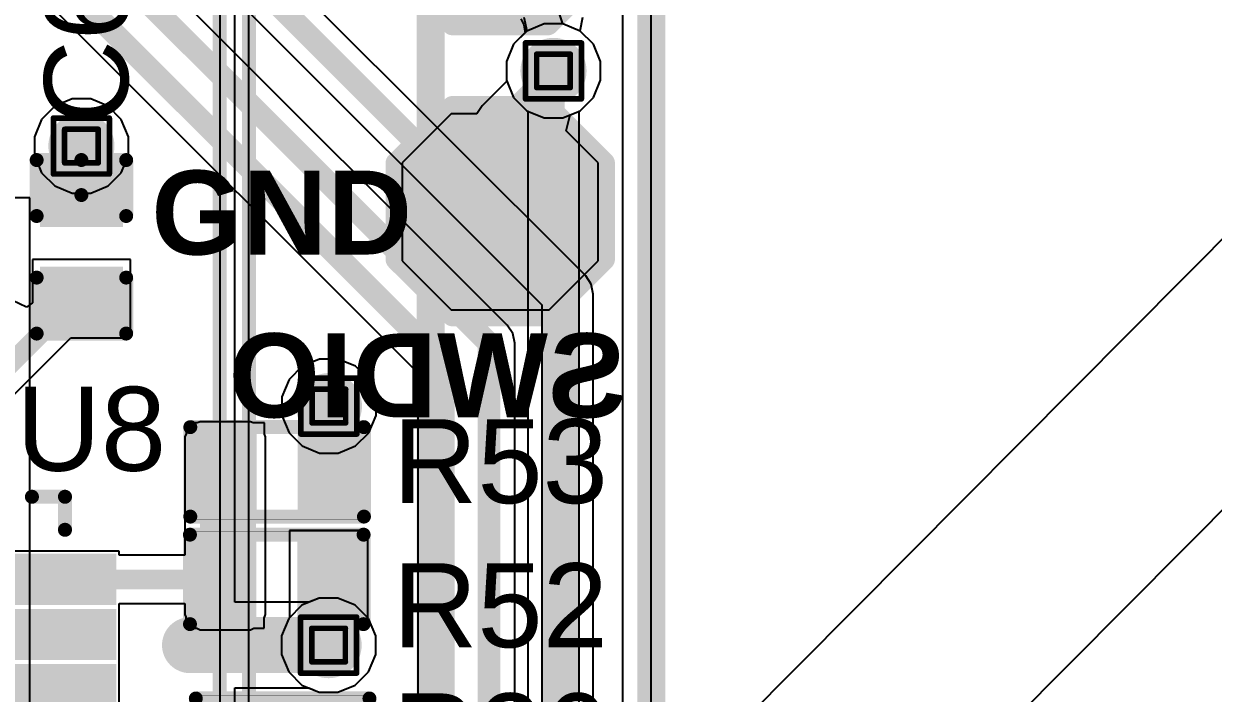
# Model space of a CAD drawing. Header units: inches. Extents: x -6 to 5433, y -4 to 5447.
# Drawn here: x 30.81 to 41.59, y 16.28 to 22.36 of the extents above; entities that cross this region are included whole.
import ezdxf

# ---------------------------------------------------------------- set-up
doc = ezdxf.new("R2010")
doc.units = ezdxf.units.IN
for name, color, linetype in [('Board_outline', 216, 'Continuous'), ('Bottom Layer', 5, 'Continuous'), ('Bottom Overlay', 54, 'Continuous'), ('Bottom Paste', 16, 'Continuous'), ('Bottom Solder', 6, 'Continuous'), ('Dimensions', 6, 'Continuous'), ('Drill Drawing', 1, 'Continuous'), ('Ground', 16, 'Continuous'), ('Mechanical 4', 56, 'Continuous'), ('Multi-Layer', 9, 'Continuous'), ('Power', 76, 'Continuous'), ('Top Layer', 1, 'Continuous'), ('Top Overlay', 2, 'Continuous'), ('Top Paste', 8, 'Continuous'), ('Top Solder', 216, 'Continuous'), ('Via Holes', 16, 'Continuous')]:
    doc.layers.add(name, color=color, linetype=linetype)
doc.styles.add('Arial', font='', dxfattribs={"height": 0.2})
doc.styles.add('Arial_Bold', font='', dxfattribs={"height": 0.2})
doc.styles.get('Arial').set_extended_font_data('Arial')
doc.styles.get('Arial_Bold').set_extended_font_data('Arial', bold=True)

# ---------------------------------------------------------------- blocks, each defined once
blk = doc.blocks.new('T__________B_8')
at = {"layer": 'Bottom Layer'}
blk.add_hatch(color=5, dxfattribs=at).paths.add_polyline_path([(0.381, 0.762), (-0.381, 0.762), (-0.762, 0.381), (-0.762, -0.381), (-0.381, -0.762), (0.381, -0.762), (0.762, -0.381), (0.762, 0.381)])
at = {"layer": 'Bottom Paste'}
blk.add_hatch(color=16, dxfattribs=at).paths.add_polyline_path([(0.381, 0.762), (-0.381, 0.762), (-0.762, 0.381), (-0.762, -0.381), (-0.381, -0.762), (0.381, -0.762), (0.762, -0.381), (0.762, 0.381)])
at = {"layer": 'Bottom Solder'}
blk.add_hatch(color=6, dxfattribs=at).paths.add_polyline_path([(0.432, 0.864), (-0.432, 0.864), (-0.864, 0.432), (-0.864, -0.432), (-0.432, -0.864), (0.432, -0.864), (0.864, -0.432), (0.864, 0.432)])
at = {"layer": 'Bottom Overlay'}
for points in [[(-0.94, 0.432, 0.2, 0.2, 0), (-0.432, 0.94, 0.2, 0.2, 0)], [(-0.432, 0.94, 0.2, 0.2, 0), (0.432, 0.94, 0.2, 0.2, 0)], [(0.432, 0.94, 0.2, 0.2, 0), (0.94, 0.432, 0.2, 0.2, 0)], [(-0.94, -0.432, 0.2, 0.2, 0), (-0.94, 0.432, 0.2, 0.2, 0)], [(0.94, -0.432, 0.2, 0.2, 0), (0.94, 0.432, 0.2, 0.2, 0)], [(-0.94, -0.432, 0.2, 0.2, 0), (-0.432, -0.94, 0.2, 0.2, 0)], [(0.432, -0.94, 0.2, 0.2, 0), (0.94, -0.432, 0.2, 0.2, 0)], [(-0.432, -0.94, 0.2, 0.2, 0), (0.432, -0.94, 0.2, 0.2, 0)]]:
    blk.add_lwpolyline(points, format="xyseb", dxfattribs=at)
for points in [[(-0.482, 0.94, 0.1, 0.1, 1), (-0.382, 0.94, 0.1, 0.1, 1)], [(-0.482, 0.94, 0.1, 0.1, 1), (-0.382, 0.94, 0.1, 0.1, 1)], [(0.382, 0.94, 0.1, 0.1, 1), (0.482, 0.94, 0.1, 0.1, 1)], [(0.382, 0.94, 0.1, 0.1, 1), (0.482, 0.94, 0.1, 0.1, 1)], [(-0.99, 0.432, 0.1, 0.1, 1), (-0.89, 0.432, 0.1, 0.1, 1)], [(-0.99, 0.432, 0.1, 0.1, 1), (-0.89, 0.432, 0.1, 0.1, 1)], [(0.89, 0.432, 0.1, 0.1, 1), (0.99, 0.432, 0.1, 0.1, 1)], [(0.89, 0.432, 0.1, 0.1, 1), (0.99, 0.432, 0.1, 0.1, 1)], [(-0.99, -0.432, 0.1, 0.1, 1), (-0.89, -0.432, 0.1, 0.1, 1)], [(-0.99, -0.432, 0.1, 0.1, 1), (-0.89, -0.432, 0.1, 0.1, 1)], [(0.89, -0.432, 0.1, 0.1, 1), (0.99, -0.432, 0.1, 0.1, 1)], [(0.89, -0.432, 0.1, 0.1, 1), (0.99, -0.432, 0.1, 0.1, 1)], [(-0.482, -0.94, 0.1, 0.1, 1), (-0.382, -0.94, 0.1, 0.1, 1)], [(-0.482, -0.94, 0.1, 0.1, 1), (-0.382, -0.94, 0.1, 0.1, 1)], [(0.382, -0.94, 0.1, 0.1, 1), (0.482, -0.94, 0.1, 0.1, 1)], [(0.382, -0.94, 0.1, 0.1, 1), (0.482, -0.94, 0.1, 0.1, 1)]]:
    blk.add_lwpolyline(points, format="xyseb", close=True, dxfattribs=at)
blk = doc.blocks.new('BL_R8812AF1_B_18')
at = {"layer": 'Bottom Overlay'}
blk.add_lwpolyline([(13.5, 8.9, 0.127, 0.127, 0), (-13.5, 8.9, 0.127, 0.127, 0)], format="xyseb", dxfattribs=at)
blk = doc.blocks.new('64_VQFN__9_9__22')
at = {"layer": 'Top Layer'}
for points in [[(4.005, 3.88), (4.865, 3.88), (4.865, 3.62), (4.005, 3.62)], [(4.005, 3.38), (4.865, 3.38), (4.865, 3.12), (4.005, 3.12)], [(4.005, 2.88), (4.865, 2.88), (4.865, 2.62), (4.005, 2.62)]]:
    blk.add_hatch(color=1, dxfattribs=at).paths.add_polyline_path(points)
at = {"layer": 'Top Paste'}
for points in [[(4.005, 3.88), (4.865, 3.88), (4.865, 3.62), (4.005, 3.62)], [(4.005, 3.38), (4.865, 3.38), (4.865, 3.12), (4.005, 3.12)], [(4.005, 2.88), (4.865, 2.88), (4.865, 2.62), (4.005, 2.62)]]:
    blk.add_hatch(color=8, dxfattribs=at).paths.add_polyline_path(points)
at = {"layer": 'Top Solder'}
for points in [[(3.903, 3.982), (4.967, 3.982), (4.967, 3.518), (3.903, 3.518)], [(3.903, 3.482), (4.967, 3.482), (4.967, 3.018), (3.903, 3.018)], [(3.903, 2.982), (4.967, 2.982), (4.967, 2.518), (3.903, 2.518)]]:
    blk.add_hatch(color=216, dxfattribs=at).paths.add_polyline_path(points)
at = {"layer": 'Top Overlay'}
for points in [[(4.2, 4.5, 0.127, 0.127, 0), (4.5, 4.5, 0.127, 0.127, 0)], [(4.5, 4.2, 0.127, 0.127, 0), (4.5, 4.5, 0.127, 0.127, 0)]]:
    blk.add_lwpolyline(points, format="xyseb", dxfattribs=at)
for points in [[(4.168, 4.5, 0.0635, 0.0635, 1), (4.232, 4.5, 0.0635, 0.0635, 1)], [(4.468, 4.5, 0.0635, 0.0635, 1), (4.532, 4.5, 0.0635, 0.0635, 1)], [(4.468, 4.5, 0.0635, 0.0635, 1), (4.532, 4.5, 0.0635, 0.0635, 1)], [(4.468, 4.2, 0.0635, 0.0635, 1), (4.532, 4.2, 0.0635, 0.0635, 1)]]:
    blk.add_lwpolyline(points, format="xyseb", close=True, dxfattribs=at)
blk = doc.blocks.new('T__________34')
at = {"layer": 'Top Layer'}
blk.add_hatch(color=1, dxfattribs=at).paths.add_polyline_path([(0.381, 0.762), (-0.381, 0.762), (-0.762, 0.381), (-0.762, -0.381), (-0.381, -0.762), (0.381, -0.762), (0.762, -0.381), (0.762, 0.381)])
at = {"layer": 'Top Paste'}
blk.add_hatch(color=8, dxfattribs=at).paths.add_polyline_path([(0.381, 0.762), (-0.381, 0.762), (-0.762, 0.381), (-0.762, -0.381), (-0.381, -0.762), (0.381, -0.762), (0.762, -0.381), (0.762, 0.381)])
at = {"layer": 'Top Solder'}
blk.add_hatch(color=216, dxfattribs=at).paths.add_polyline_path([(0.432, 0.864), (-0.432, 0.864), (-0.864, 0.432), (-0.864, -0.432), (-0.432, -0.864), (0.432, -0.864), (0.864, -0.432), (0.864, 0.432)])
at = {"layer": 'Top Overlay'}
for points in [[(-0.432, 0.94, 0.2, 0.2, 0), (-0.94, 0.432, 0.2, 0.2, 0)], [(-0.432, 0.94, 0.2, 0.2, 0), (0.432, 0.94, 0.2, 0.2, 0)], [(0.432, 0.94, 0.2, 0.2, 0), (0.94, 0.432, 0.2, 0.2, 0)], [(-0.94, 0.432, 0.2, 0.2, 0), (-0.94, -0.432, 0.2, 0.2, 0)], [(0.94, 0.432, 0.2, 0.2, 0), (0.94, -0.432, 0.2, 0.2, 0)], [(-0.94, -0.432, 0.2, 0.2, 0), (-0.432, -0.94, 0.2, 0.2, 0)], [(0.94, -0.432, 0.2, 0.2, 0), (0.432, -0.94, 0.2, 0.2, 0)], [(-0.432, -0.94, 0.2, 0.2, 0), (0.432, -0.94, 0.2, 0.2, 0)]]:
    blk.add_lwpolyline(points, format="xyseb", dxfattribs=at)
for points in [[(-0.482, 0.94, 0.1, 0.1, 1), (-0.382, 0.94, 0.1, 0.1, 1)], [(-0.482, 0.94, 0.1, 0.1, 1), (-0.382, 0.94, 0.1, 0.1, 1)], [(0.382, 0.94, 0.1, 0.1, 1), (0.482, 0.94, 0.1, 0.1, 1)], [(0.382, 0.94, 0.1, 0.1, 1), (0.482, 0.94, 0.1, 0.1, 1)], [(-0.99, 0.432, 0.1, 0.1, 1), (-0.89, 0.432, 0.1, 0.1, 1)], [(-0.99, 0.432, 0.1, 0.1, 1), (-0.89, 0.432, 0.1, 0.1, 1)], [(0.89, 0.432, 0.1, 0.1, 1), (0.99, 0.432, 0.1, 0.1, 1)], [(0.89, 0.432, 0.1, 0.1, 1), (0.99, 0.432, 0.1, 0.1, 1)], [(-0.99, -0.432, 0.1, 0.1, 1), (-0.89, -0.432, 0.1, 0.1, 1)], [(-0.99, -0.432, 0.1, 0.1, 1), (-0.89, -0.432, 0.1, 0.1, 1)], [(0.89, -0.432, 0.1, 0.1, 1), (0.99, -0.432, 0.1, 0.1, 1)], [(0.89, -0.432, 0.1, 0.1, 1), (0.99, -0.432, 0.1, 0.1, 1)], [(-0.482, -0.94, 0.1, 0.1, 1), (-0.382, -0.94, 0.1, 0.1, 1)], [(-0.482, -0.94, 0.1, 0.1, 1), (-0.382, -0.94, 0.1, 0.1, 1)], [(0.382, -0.94, 0.1, 0.1, 1), (0.482, -0.94, 0.1, 0.1, 1)], [(0.382, -0.94, 0.1, 0.1, 1), (0.482, -0.94, 0.1, 0.1, 1)]]:
    blk.add_lwpolyline(points, format="xyseb", close=True, dxfattribs=at)
blk = doc.blocks.new('T__________35')
at = {"layer": 'Top Layer'}
blk.add_hatch(color=1, dxfattribs=at).paths.add_polyline_path([(0.381, 0.762), (-0.381, 0.762), (-0.762, 0.381), (-0.762, -0.381), (-0.381, -0.762), (0.381, -0.762), (0.762, -0.381), (0.762, 0.381)])
at = {"layer": 'Top Paste'}
blk.add_hatch(color=8, dxfattribs=at).paths.add_polyline_path([(0.381, 0.762), (-0.381, 0.762), (-0.762, 0.381), (-0.762, -0.381), (-0.381, -0.762), (0.381, -0.762), (0.762, -0.381), (0.762, 0.381)])
at = {"layer": 'Top Solder'}
blk.add_hatch(color=216, dxfattribs=at).paths.add_polyline_path([(0.432, 0.864), (-0.432, 0.864), (-0.864, 0.432), (-0.864, -0.432), (-0.432, -0.864), (0.432, -0.864), (0.864, -0.432), (0.864, 0.432)])
at = {"layer": 'Top Overlay'}
for points in [[(-0.432, 0.94, 0.2, 0.2, 0), (-0.94, 0.432, 0.2, 0.2, 0)], [(-0.432, 0.94, 0.2, 0.2, 0), (0.432, 0.94, 0.2, 0.2, 0)], [(0.432, 0.94, 0.2, 0.2, 0), (0.94, 0.432, 0.2, 0.2, 0)], [(-0.94, 0.432, 0.2, 0.2, 0), (-0.94, -0.432, 0.2, 0.2, 0)], [(0.94, 0.432, 0.2, 0.2, 0), (0.94, -0.432, 0.2, 0.2, 0)], [(-0.94, -0.432, 0.2, 0.2, 0), (-0.432, -0.94, 0.2, 0.2, 0)], [(0.94, -0.432, 0.2, 0.2, 0), (0.432, -0.94, 0.2, 0.2, 0)], [(-0.432, -0.94, 0.2, 0.2, 0), (0.432, -0.94, 0.2, 0.2, 0)]]:
    blk.add_lwpolyline(points, format="xyseb", dxfattribs=at)
for points in [[(-0.482, 0.94, 0.1, 0.1, 1), (-0.382, 0.94, 0.1, 0.1, 1)], [(-0.482, 0.94, 0.1, 0.1, 1), (-0.382, 0.94, 0.1, 0.1, 1)], [(0.382, 0.94, 0.1, 0.1, 1), (0.482, 0.94, 0.1, 0.1, 1)], [(0.382, 0.94, 0.1, 0.1, 1), (0.482, 0.94, 0.1, 0.1, 1)], [(-0.99, 0.432, 0.1, 0.1, 1), (-0.89, 0.432, 0.1, 0.1, 1)], [(-0.99, 0.432, 0.1, 0.1, 1), (-0.89, 0.432, 0.1, 0.1, 1)], [(0.89, 0.432, 0.1, 0.1, 1), (0.99, 0.432, 0.1, 0.1, 1)], [(0.89, 0.432, 0.1, 0.1, 1), (0.99, 0.432, 0.1, 0.1, 1)], [(-0.99, -0.432, 0.1, 0.1, 1), (-0.89, -0.432, 0.1, 0.1, 1)], [(-0.99, -0.432, 0.1, 0.1, 1), (-0.89, -0.432, 0.1, 0.1, 1)], [(0.89, -0.432, 0.1, 0.1, 1), (0.99, -0.432, 0.1, 0.1, 1)], [(0.89, -0.432, 0.1, 0.1, 1), (0.99, -0.432, 0.1, 0.1, 1)], [(-0.482, -0.94, 0.1, 0.1, 1), (-0.382, -0.94, 0.1, 0.1, 1)], [(-0.482, -0.94, 0.1, 0.1, 1), (-0.382, -0.94, 0.1, 0.1, 1)], [(0.382, -0.94, 0.1, 0.1, 1), (0.482, -0.94, 0.1, 0.1, 1)], [(0.382, -0.94, 0.1, 0.1, 1), (0.482, -0.94, 0.1, 0.1, 1)]]:
    blk.add_lwpolyline(points, format="xyseb", close=True, dxfattribs=at)
blk = doc.blocks.new('TL3340AF160QG_B_50')
at = {"layer": 'Bottom Solder'}
for p in [(0.772, -1.953), (-1.678, -1.953)]:
    blk.add_line(p, (-5410.536, -5449.312), dxfattribs=at)
blk = doc.blocks.new('R___0402_70')
at = {"layer": 'Top Layer'}
for points in [[(-0.699, -0.318), (-0.699, 0.318), (-0.241, 0.318), (-0.241, -0.318)], [(0.241, -0.318), (0.241, 0.318), (0.699, 0.318), (0.699, -0.318)]]:
    blk.add_hatch(color=1, dxfattribs=at).paths.add_polyline_path(points)
at = {"layer": 'Top Paste'}
for points in [[(-0.699, -0.318), (-0.699, 0.318), (-0.241, 0.318), (-0.241, -0.318)], [(0.241, -0.318), (0.241, 0.318), (0.699, 0.318), (0.699, -0.318)]]:
    blk.add_hatch(color=8, dxfattribs=at).paths.add_polyline_path(points)
at = {"layer": 'Top Solder'}
for points in [[(-0.754, -0.373), (-0.754, 0.373), (-0.186, 0.373), (-0.186, -0.373)], [(0.186, -0.373), (0.186, 0.373), (0.754, 0.373), (0.754, -0.373)]]:
    blk.add_hatch(color=216, dxfattribs=at).paths.add_polyline_path(points)
at = {"layer": 'Top Overlay'}
for points in [[(-0.787, 0.406, 0.127, 0.127, 0), (0.787, 0.406, 0.127, 0.127, 0)], [(-0.787, -0.406, 0.127, 0.127, 0), (-0.787, 0.406, 0.127, 0.127, 0)], [(0.787, -0.406, 0.127, 0.127, 0), (0.787, 0.406, 0.127, 0.127, 0)], [(-0.787, -0.406, 0.127, 0.127, 0), (0.787, -0.406, 0.127, 0.127, 0)], [(-0.813, -0.432, 0.00323, 0.00323, 0), (0.813, -0.432, 0.00323, 0.00323, 0)]]:
    blk.add_lwpolyline(points, format="xyseb", dxfattribs=at)
for points in [[(-0.819, 0.406, 0.0635, 0.0635, 1), (-0.756, 0.406, 0.0635, 0.0635, 1)], [(-0.819, 0.406, 0.0635, 0.0635, 1), (-0.756, 0.406, 0.0635, 0.0635, 1)], [(0.756, 0.406, 0.0635, 0.0635, 1), (0.819, 0.406, 0.0635, 0.0635, 1)], [(0.756, 0.406, 0.0635, 0.0635, 1), (0.819, 0.406, 0.0635, 0.0635, 1)], [(-0.819, -0.406, 0.0635, 0.0635, 1), (-0.756, -0.406, 0.0635, 0.0635, 1)], [(-0.819, -0.406, 0.0635, 0.0635, 1), (-0.756, -0.406, 0.0635, 0.0635, 1)], [(-0.814, -0.432, 0.00161, 0.00161, 1), (-0.812, -0.432, 0.00161, 0.00161, 1)], [(0.756, -0.406, 0.0635, 0.0635, 1), (0.819, -0.406, 0.0635, 0.0635, 1)], [(0.756, -0.406, 0.0635, 0.0635, 1), (0.819, -0.406, 0.0635, 0.0635, 1)], [(0.812, -0.432, 0.00161, 0.00161, 1), (0.814, -0.432, 0.00161, 0.00161, 1)]]:
    blk.add_lwpolyline(points, format="xyseb", close=True, dxfattribs=at)
blk = doc.blocks.new('R___0402_71')
at = {"layer": 'Top Layer'}
for points in [[(-0.699, -0.318), (-0.699, 0.318), (-0.241, 0.318), (-0.241, -0.318)], [(0.241, -0.318), (0.241, 0.318), (0.699, 0.318), (0.699, -0.318)]]:
    blk.add_hatch(color=1, dxfattribs=at).paths.add_polyline_path(points)
at = {"layer": 'Top Paste'}
for points in [[(-0.699, -0.318), (-0.699, 0.318), (-0.241, 0.318), (-0.241, -0.318)], [(0.241, -0.318), (0.241, 0.318), (0.699, 0.318), (0.699, -0.318)]]:
    blk.add_hatch(color=8, dxfattribs=at).paths.add_polyline_path(points)
at = {"layer": 'Top Solder'}
for points in [[(-0.754, -0.373), (-0.754, 0.373), (-0.186, 0.373), (-0.186, -0.373)], [(0.186, -0.373), (0.186, 0.373), (0.754, 0.373), (0.754, -0.373)]]:
    blk.add_hatch(color=216, dxfattribs=at).paths.add_polyline_path(points)
at = {"layer": 'Top Overlay'}
for points in [[(-0.787, 0.406, 0.127, 0.127, 0), (-0.787, -0.406, 0.127, 0.127, 0)], [(0.787, 0.406, 0.127, 0.127, 0), (-0.787, 0.406, 0.127, 0.127, 0)], [(0.787, 0.406, 0.127, 0.127, 0), (0.787, -0.406, 0.127, 0.127, 0)], [(0.787, -0.406, 0.127, 0.127, 0), (-0.787, -0.406, 0.127, 0.127, 0)], [(0.813, -0.432, 0.00323, 0.00323, 0), (-0.813, -0.432, 0.00323, 0.00323, 0)]]:
    blk.add_lwpolyline(points, format="xyseb", dxfattribs=at)
for points in [[(-0.819, 0.406, 0.0635, 0.0635, 1), (-0.756, 0.406, 0.0635, 0.0635, 1)], [(-0.819, 0.406, 0.0635, 0.0635, 1), (-0.756, 0.406, 0.0635, 0.0635, 1)], [(0.756, 0.406, 0.0635, 0.0635, 1), (0.819, 0.406, 0.0635, 0.0635, 1)], [(0.756, 0.406, 0.0635, 0.0635, 1), (0.819, 0.406, 0.0635, 0.0635, 1)], [(-0.819, -0.406, 0.0635, 0.0635, 1), (-0.756, -0.406, 0.0635, 0.0635, 1)], [(-0.819, -0.406, 0.0635, 0.0635, 1), (-0.756, -0.406, 0.0635, 0.0635, 1)], [(-0.814, -0.432, 0.00161, 0.00161, 1), (-0.812, -0.432, 0.00161, 0.00161, 1)], [(0.756, -0.406, 0.0635, 0.0635, 1), (0.819, -0.406, 0.0635, 0.0635, 1)], [(0.756, -0.406, 0.0635, 0.0635, 1), (0.819, -0.406, 0.0635, 0.0635, 1)], [(0.812, -0.432, 0.00161, 0.00161, 1), (0.814, -0.432, 0.00161, 0.00161, 1)]]:
    blk.add_lwpolyline(points, format="xyseb", close=True, dxfattribs=at)
blk = doc.blocks.new('R___0402_86')
at = {"layer": 'Top Layer'}
for points in [[(-0.699, -0.318), (-0.699, 0.318), (-0.241, 0.318), (-0.241, -0.318)], [(0.241, -0.318), (0.241, 0.318), (0.699, 0.318), (0.699, -0.318)]]:
    blk.add_hatch(color=1, dxfattribs=at).paths.add_polyline_path(points)
at = {"layer": 'Top Paste'}
for points in [[(-0.699, -0.318), (-0.699, 0.318), (-0.241, 0.318), (-0.241, -0.318)], [(0.241, -0.318), (0.241, 0.318), (0.699, 0.318), (0.699, -0.318)]]:
    blk.add_hatch(color=8, dxfattribs=at).paths.add_polyline_path(points)
at = {"layer": 'Top Solder'}
for points in [[(-0.754, -0.373), (-0.754, 0.373), (-0.186, 0.373), (-0.186, -0.373)], [(0.186, -0.373), (0.186, 0.373), (0.754, 0.373), (0.754, -0.373)]]:
    blk.add_hatch(color=216, dxfattribs=at).paths.add_polyline_path(points)
at = {"layer": 'Top Overlay'}
for points in [[(0.787, 0.406, 0.127, 0.127, 0), (-0.787, 0.406, 0.127, 0.127, 0)], [(-0.787, 0.406, 0.127, 0.127, 0), (-0.787, -0.406, 0.127, 0.127, 0)], [(0.787, 0.406, 0.127, 0.127, 0), (0.787, -0.406, 0.127, 0.127, 0)], [(0.787, -0.406, 0.127, 0.127, 0), (-0.787, -0.406, 0.127, 0.127, 0)], [(0.813, -0.432, 0.00323, 0.00323, 0), (-0.813, -0.432, 0.00323, 0.00323, 0)]]:
    blk.add_lwpolyline(points, format="xyseb", dxfattribs=at)
for points in [[(-0.819, 0.406, 0.0635, 0.0635, 1), (-0.756, 0.406, 0.0635, 0.0635, 1)], [(-0.819, 0.406, 0.0635, 0.0635, 1), (-0.756, 0.406, 0.0635, 0.0635, 1)], [(0.756, 0.406, 0.0635, 0.0635, 1), (0.819, 0.406, 0.0635, 0.0635, 1)], [(0.756, 0.406, 0.0635, 0.0635, 1), (0.819, 0.406, 0.0635, 0.0635, 1)], [(-0.819, -0.406, 0.0635, 0.0635, 1), (-0.756, -0.406, 0.0635, 0.0635, 1)], [(-0.819, -0.406, 0.0635, 0.0635, 1), (-0.756, -0.406, 0.0635, 0.0635, 1)], [(-0.814, -0.432, 0.00161, 0.00161, 1), (-0.812, -0.432, 0.00161, 0.00161, 1)], [(0.756, -0.406, 0.0635, 0.0635, 1), (0.819, -0.406, 0.0635, 0.0635, 1)], [(0.756, -0.406, 0.0635, 0.0635, 1), (0.819, -0.406, 0.0635, 0.0635, 1)], [(0.812, -0.432, 0.00161, 0.00161, 1), (0.814, -0.432, 0.00161, 0.00161, 1)]]:
    blk.add_lwpolyline(points, format="xyseb", close=True, dxfattribs=at)
blk = doc.blocks.new('T__________B_124')
at = {"layer": 'Bottom Layer'}
blk.add_hatch(color=5, dxfattribs=at).paths.add_polyline_path([(0.381, 0.762), (-0.381, 0.762), (-0.762, 0.381), (-0.762, -0.381), (-0.381, -0.762), (0.381, -0.762), (0.762, -0.381), (0.762, 0.381)])
at = {"layer": 'Bottom Paste'}
blk.add_hatch(color=16, dxfattribs=at).paths.add_polyline_path([(0.381, 0.762), (-0.381, 0.762), (-0.762, 0.381), (-0.762, -0.381), (-0.381, -0.762), (0.381, -0.762), (0.762, -0.381), (0.762, 0.381)])
at = {"layer": 'Bottom Solder'}
blk.add_hatch(color=6, dxfattribs=at).paths.add_polyline_path([(0.432, 0.864), (-0.432, 0.864), (-0.864, 0.432), (-0.864, -0.432), (-0.432, -0.864), (0.432, -0.864), (0.864, -0.432), (0.864, 0.432)])
at = {"layer": 'Bottom Overlay'}
for points in [[(-0.94, 0.432, 0.2, 0.2, 0), (-0.432, 0.94, 0.2, 0.2, 0)], [(0.432, 0.94, 0.2, 0.2, 0), (-0.432, 0.94, 0.2, 0.2, 0)], [(0.94, 0.432, 0.2, 0.2, 0), (0.432, 0.94, 0.2, 0.2, 0)], [(-0.94, -0.432, 0.2, 0.2, 0), (-0.94, 0.432, 0.2, 0.2, 0)], [(0.94, -0.432, 0.2, 0.2, 0), (0.94, 0.432, 0.2, 0.2, 0)], [(-0.432, -0.94, 0.2, 0.2, 0), (-0.94, -0.432, 0.2, 0.2, 0)], [(0.432, -0.94, 0.2, 0.2, 0), (0.94, -0.432, 0.2, 0.2, 0)], [(0.432, -0.94, 0.2, 0.2, 0), (-0.432, -0.94, 0.2, 0.2, 0)]]:
    blk.add_lwpolyline(points, format="xyseb", dxfattribs=at)
for points in [[(-0.482, 0.94, 0.1, 0.1, 1), (-0.382, 0.94, 0.1, 0.1, 1)], [(-0.482, 0.94, 0.1, 0.1, 1), (-0.382, 0.94, 0.1, 0.1, 1)], [(0.382, 0.94, 0.1, 0.1, 1), (0.482, 0.94, 0.1, 0.1, 1)], [(0.382, 0.94, 0.1, 0.1, 1), (0.482, 0.94, 0.1, 0.1, 1)], [(-0.99, 0.432, 0.1, 0.1, 1), (-0.89, 0.432, 0.1, 0.1, 1)], [(-0.99, 0.432, 0.1, 0.1, 1), (-0.89, 0.432, 0.1, 0.1, 1)], [(0.89, 0.432, 0.1, 0.1, 1), (0.99, 0.432, 0.1, 0.1, 1)], [(0.89, 0.432, 0.1, 0.1, 1), (0.99, 0.432, 0.1, 0.1, 1)], [(-0.99, -0.432, 0.1, 0.1, 1), (-0.89, -0.432, 0.1, 0.1, 1)], [(-0.99, -0.432, 0.1, 0.1, 1), (-0.89, -0.432, 0.1, 0.1, 1)], [(0.89, -0.432, 0.1, 0.1, 1), (0.99, -0.432, 0.1, 0.1, 1)], [(0.89, -0.432, 0.1, 0.1, 1), (0.99, -0.432, 0.1, 0.1, 1)], [(-0.482, -0.94, 0.1, 0.1, 1), (-0.382, -0.94, 0.1, 0.1, 1)], [(-0.482, -0.94, 0.1, 0.1, 1), (-0.382, -0.94, 0.1, 0.1, 1)], [(0.382, -0.94, 0.1, 0.1, 1), (0.482, -0.94, 0.1, 0.1, 1)], [(0.382, -0.94, 0.1, 0.1, 1), (0.482, -0.94, 0.1, 0.1, 1)]]:
    blk.add_lwpolyline(points, format="xyseb", close=True, dxfattribs=at)
blk = doc.blocks.new('C___0402_221')
at = {"layer": 'Top Layer'}
for points in [[(-0.699, -0.318), (-0.699, 0.317), (-0.241, 0.317), (-0.241, -0.318)], [(0.241, -0.318), (0.241, 0.317), (0.699, 0.317), (0.699, -0.318)]]:
    blk.add_hatch(color=1, dxfattribs=at).paths.add_polyline_path(points)
at = {"layer": 'Top Paste'}
for points in [[(-0.699, -0.318), (-0.699, 0.317), (-0.241, 0.317), (-0.241, -0.318)], [(0.241, -0.318), (0.241, 0.317), (0.699, 0.317), (0.699, -0.318)]]:
    blk.add_hatch(color=8, dxfattribs=at).paths.add_polyline_path(points)
at = {"layer": 'Top Solder'}
for points in [[(-0.758, -0.377), (-0.758, 0.377), (-0.181, 0.377), (-0.181, -0.377)], [(0.181, -0.377), (0.181, 0.377), (0.758, 0.377), (0.758, -0.377)]]:
    blk.add_hatch(color=216, dxfattribs=at).paths.add_polyline_path(points)
at = {"layer": 'Top Overlay'}
for points in [[(-0.279, 0.406, 0.127, 0.127, 0), (-0.787, 0.406, 0.127, 0.127, 0)], [(-0.787, -0.406, 0.127, 0.127, 0), (-0.787, 0.406, 0.127, 0.127, 0)], [(0.787, 0.406, 0.127, 0.127, 0), (0.279, 0.406, 0.127, 0.127, 0)], [(0.787, -0.406, 0.127, 0.127, 0), (0.787, 0.406, 0.127, 0.127, 0)], [(-0.279, -0.406, 0.127, 0.127, 0), (-0.787, -0.406, 0.127, 0.127, 0)], [(0.787, -0.406, 0.127, 0.127, 0), (0.279, -0.406, 0.127, 0.127, 0)]]:
    blk.add_lwpolyline(points, format="xyseb", dxfattribs=at)
for points in [[(-0.819, 0.406, 0.0635, 0.0635, 1), (-0.756, 0.406, 0.0635, 0.0635, 1)], [(-0.819, 0.406, 0.0635, 0.0635, 1), (-0.756, 0.406, 0.0635, 0.0635, 1)], [(-0.311, 0.406, 0.0635, 0.0635, 1), (-0.248, 0.406, 0.0635, 0.0635, 1)], [(0.248, 0.406, 0.0635, 0.0635, 1), (0.311, 0.406, 0.0635, 0.0635, 1)], [(0.756, 0.406, 0.0635, 0.0635, 1), (0.819, 0.406, 0.0635, 0.0635, 1)], [(0.756, 0.406, 0.0635, 0.0635, 1), (0.819, 0.406, 0.0635, 0.0635, 1)], [(-0.819, -0.406, 0.0635, 0.0635, 1), (-0.756, -0.406, 0.0635, 0.0635, 1)], [(-0.819, -0.406, 0.0635, 0.0635, 1), (-0.756, -0.406, 0.0635, 0.0635, 1)], [(-0.311, -0.406, 0.0635, 0.0635, 1), (-0.248, -0.406, 0.0635, 0.0635, 1)], [(0.248, -0.406, 0.0635, 0.0635, 1), (0.311, -0.406, 0.0635, 0.0635, 1)], [(0.756, -0.406, 0.0635, 0.0635, 1), (0.819, -0.406, 0.0635, 0.0635, 1)], [(0.756, -0.406, 0.0635, 0.0635, 1), (0.819, -0.406, 0.0635, 0.0635, 1)]]:
    blk.add_lwpolyline(points, format="xyseb", close=True, dxfattribs=at)

msp = doc.modelspace()

# ---------------------------------------------------------------- hatches: boundary and pattern name
at = {"layer": 'Bottom Layer'}
h = msp.add_hatch(color=5, dxfattribs=at)
edge = h.paths.add_edge_path()
edge.add_arc((35.611, 21.929), 0.3, 0, 360)
h = msp.add_hatch(color=5, dxfattribs=at)
edge = h.paths.add_edge_path()
edge.add_arc((31.329, 21.247), 0.3, 0, 360)
h = msp.add_hatch(color=5, dxfattribs=at)
edge = h.paths.add_edge_path()
edge.add_arc((33.574, 18.886), 0.3, 0, 360)
h = msp.add_hatch(color=5, dxfattribs=at)
edge = h.paths.add_edge_path()
edge.add_arc((33.571, 16.716), 0.3, 0, 360)
at = {"layer": 'Ground'}
h = msp.add_hatch(color=16, dxfattribs=at)
edge = h.paths.add_edge_path()
edge.add_arc((35.611, 21.929), 0.3, 0, 360)
h = msp.add_hatch(color=16, dxfattribs=at)
edge = h.paths.add_edge_path()
edge.add_arc((31.329, 21.247), 0.3, 0, 360)
h = msp.add_hatch(color=16, dxfattribs=at)
edge = h.paths.add_edge_path()
edge.add_arc((33.574, 18.886), 0.3, 0, 360)
h = msp.add_hatch(color=16, dxfattribs=at)
edge = h.paths.add_edge_path()
edge.add_arc((33.571, 16.716), 0.3, 0, 360)
at = {"layer": 'Power'}
h = msp.add_hatch(color=76, dxfattribs=at)
edge = h.paths.add_edge_path()
edge.add_arc((35.611, 21.929), 0.3, 0, 360)
h = msp.add_hatch(color=76, dxfattribs=at)
edge = h.paths.add_edge_path()
edge.add_arc((31.329, 21.247), 0.3, 0, 360)
h = msp.add_hatch(color=76, dxfattribs=at)
edge = h.paths.add_edge_path()
edge.add_arc((33.574, 18.886), 0.3, 0, 360)
h = msp.add_hatch(color=76, dxfattribs=at)
edge = h.paths.add_edge_path()
edge.add_arc((33.571, 16.716), 0.3, 0, 360)
at = {"layer": 'Top Layer'}
h = msp.add_hatch(color=1, dxfattribs=at)
edge = h.paths.add_edge_path()
edge.add_arc((35.611, 21.929), 0.3, 0, 360)
h = msp.add_hatch(color=1, dxfattribs=at)
edge = h.paths.add_edge_path()
edge.add_arc((31.329, 21.247), 0.3, 0, 360)
h = msp.add_hatch(color=1, dxfattribs=at)
edge = h.paths.add_edge_path()
edge.add_arc((33.574, 18.886), 0.3, 0, 360)
msp.add_hatch(color=1, dxfattribs=at).paths.add_polyline_path([(32.405, 16.994), (32.862, 16.994), (32.862, 18.607), (32.405, 18.607)])
h = msp.add_hatch(color=1, dxfattribs=at)
edge = h.paths.add_edge_path()
edge.add_arc((33.571, 16.716), 0.3, 0, 360)
at = {"layer": 'Via Holes'}
h = msp.add_hatch(color=7, dxfattribs=at)
edge = h.paths.add_edge_path()
edge.add_arc((35.611, 21.929), 0.15, 0, 360)
h = msp.add_hatch(color=7, dxfattribs=at)
edge = h.paths.add_edge_path()
edge.add_arc((31.329, 21.247), 0.15, 0, 360)
h = msp.add_hatch(color=7, dxfattribs=at)
edge = h.paths.add_edge_path()
edge.add_arc((33.574, 18.886), 0.15, 0, 360)
h = msp.add_hatch(color=7, dxfattribs=at)
edge = h.paths.add_edge_path()
edge.add_arc((33.571, 16.716), 0.15, 0, 360)

# ---------------------------------------------------------------- linework, layer by layer
at = {"layer": 'Board_outline'}
msp.add_lwpolyline([(36.497, 11.5, 0.254, 0.254, 0), (36.497, 28.5, 0.254, 0.254, 0)], format="xyseb", dxfattribs=at)
at = {"layer": 'Bottom Layer'}
for p, q in [((32.848, 8.249), (32.848, 32.034)), ((36.238, 28.5), (36.238, 11.5)), ((32.848, 8.852), (32.848, 23.033)), ((35.696, 22.356), (35.653, 22.483)), ((35.315, 22.403), (35.342, 22.347)), ((35.342, 22.347), (35.354, 22.276)), ((35.853, 22.291), (35.696, 22.356)), ((35.354, 22.276), (35.249, 22.171)), ((35.973, 22.171), (35.853, 22.291)), ((35.249, 22.171), (35.184, 22.014)), ((36.038, 22.014), (35.973, 22.171)), ((35.184, 22.014), (35.184, 21.844)), ((36.038, 21.844), (36.038, 22.014)), ((35.187, 21.835), (34.963, 21.611)), ((35.184, 21.844), (35.187, 21.835)), ((35.973, 21.687), (36.038, 21.844)), ((35.853, 21.567), (35.973, 21.687)), ((34.963, 21.611), (34.915, 21.539)), ((34.684, 21.539), (34.239, 21.094)), ((34.915, 21.539), (34.684, 21.539)), ((35.727, 21.385), (35.762, 21.529)), ((35.762, 21.529), (35.853, 21.567)), ((36.017, 21.094), (35.727, 21.385)), ((34.239, 21.094), (34.239, 20.205)), ((36.017, 20.205), (36.017, 21.094)), ((34.239, 20.205), (34.684, 19.761)), ((35.573, 19.761), (36.017, 20.205)), ((34.684, 19.761), (35.573, 19.761)), ((33.489, 19.313), (33.332, 19.248)), ((33.658, 19.313), (33.489, 19.313)), ((33.815, 19.248), (33.658, 19.313)), ((33.332, 19.248), (33.212, 19.128)), ((33.935, 19.128), (33.815, 19.248)), ((33.212, 19.128), (33.147, 18.971)), ((34.001, 18.971), (33.935, 19.128)), ((33.147, 18.971), (33.147, 18.801)), ((34.001, 18.801), (34.001, 18.971)), ((33.147, 18.801), (33.212, 18.644)), ((33.935, 18.644), (34.001, 18.801)), ((33.212, 18.644), (33.332, 18.524)), ((33.815, 18.524), (33.935, 18.644)), ((33.332, 18.524), (33.489, 18.459)), ((33.489, 18.459), (33.658, 18.459)), ((33.658, 18.459), (33.815, 18.524)), ((33.329, 17.078), (33.209, 16.958)), ((33.486, 17.143), (33.329, 17.078)), ((33.656, 17.143), (33.486, 17.143)), ((33.813, 17.078), (33.656, 17.143)), ((33.933, 16.958), (33.813, 17.078)), ((33.209, 16.958), (33.144, 16.801)), ((33.998, 16.801), (33.933, 16.958)), ((33.144, 16.801), (33.144, 16.631)), ((33.998, 16.631), (33.998, 16.801)), ((33.144, 16.631), (33.209, 16.474)), ((33.933, 16.474), (33.998, 16.631)), ((33.209, 16.474), (33.329, 16.354)), ((33.813, 16.354), (33.933, 16.474)), ((33.329, 16.354), (33.486, 16.289)), ((33.656, 16.289), (33.813, 16.354)), ((33.486, 16.289), (33.656, 16.289))]:
    msp.add_line(p, q, dxfattribs=at)
for points in [[(35.128, 21.446, 0.203, 0.203, 0), (35.611, 21.929, 0.203, 0.203, 0)], [(35.128, 20.65, 0.203, 0.203, 0), (35.128, 21.446, 0.203, 0.203, 0)]]:
    msp.add_lwpolyline(points, format="xyseb", dxfattribs=at)
for points in [[(35.56, 21.929, 0.102, 0.102, 1), (35.662, 21.929, 0.102, 0.102, 1)], [(35.077, 21.446, 0.102, 0.102, 1), (35.179, 21.446, 0.102, 0.102, 1)], [(35.077, 21.446, 0.102, 0.102, 1), (35.179, 21.446, 0.102, 0.102, 1)], [(35.077, 20.65, 0.102, 0.102, 1), (35.179, 20.65, 0.102, 0.102, 1)]]:
    msp.add_lwpolyline(points, format="xyseb", close=True, dxfattribs=at)
at = {"layer": 'Dimensions'}
msp.add_lwpolyline([(32.583, 0.996, 0.127, 0.127, 0), (32.583, 29.995, 0.127, 0.127, 0)], format="xyseb", dxfattribs=at)
at = {"layer": 'Drill Drawing'}
for points in [[(35.357, 22.183, 0.0508, 0.0508, 0), (35.865, 22.183, 0.0508, 0.0508, 0)], [(35.357, 21.675, 0.0508, 0.0508, 0), (35.357, 22.183, 0.0508, 0.0508, 0)], [(35.865, 21.675, 0.0508, 0.0508, 0), (35.865, 22.183, 0.0508, 0.0508, 0)], [(35.458, 22.081, 0.0508, 0.0508, 0), (35.763, 22.081, 0.0508, 0.0508, 0)], [(35.458, 21.777, 0.0508, 0.0508, 0), (35.458, 22.081, 0.0508, 0.0508, 0)], [(35.763, 21.777, 0.0508, 0.0508, 0), (35.763, 22.081, 0.0508, 0.0508, 0)], [(35.458, 21.777, 0.0508, 0.0508, 0), (35.763, 21.777, 0.0508, 0.0508, 0)], [(35.357, 21.675, 0.0508, 0.0508, 0), (35.865, 21.675, 0.0508, 0.0508, 0)], [(31.075, 21.501, 0.0508, 0.0508, 0), (31.583, 21.501, 0.0508, 0.0508, 0)], [(31.075, 20.993, 0.0508, 0.0508, 0), (31.075, 21.501, 0.0508, 0.0508, 0)], [(31.583, 20.993, 0.0508, 0.0508, 0), (31.583, 21.501, 0.0508, 0.0508, 0)], [(31.176, 21.399, 0.0508, 0.0508, 0), (31.481, 21.399, 0.0508, 0.0508, 0)], [(31.176, 21.094, 0.0508, 0.0508, 0), (31.176, 21.399, 0.0508, 0.0508, 0)], [(31.481, 21.094, 0.0508, 0.0508, 0), (31.481, 21.399, 0.0508, 0.0508, 0)], [(31.176, 21.094, 0.0508, 0.0508, 0), (31.481, 21.094, 0.0508, 0.0508, 0)], [(31.075, 20.993, 0.0508, 0.0508, 0), (31.583, 20.993, 0.0508, 0.0508, 0)], [(33.32, 19.14, 0.0508, 0.0508, 0), (33.828, 19.14, 0.0508, 0.0508, 0)], [(33.32, 18.632, 0.0508, 0.0508, 0), (33.32, 19.14, 0.0508, 0.0508, 0)], [(33.828, 18.632, 0.0508, 0.0508, 0), (33.828, 19.14, 0.0508, 0.0508, 0)], [(33.421, 19.039, 0.0508, 0.0508, 0), (33.726, 19.039, 0.0508, 0.0508, 0)], [(33.421, 18.734, 0.0508, 0.0508, 0), (33.421, 19.039, 0.0508, 0.0508, 0)], [(33.726, 18.734, 0.0508, 0.0508, 0), (33.726, 19.039, 0.0508, 0.0508, 0)], [(33.421, 18.734, 0.0508, 0.0508, 0), (33.726, 18.734, 0.0508, 0.0508, 0)], [(33.32, 18.632, 0.0508, 0.0508, 0), (33.828, 18.632, 0.0508, 0.0508, 0)], [(33.317, 16.97, 0.0508, 0.0508, 0), (33.825, 16.97, 0.0508, 0.0508, 0)], [(33.317, 16.462, 0.0508, 0.0508, 0), (33.317, 16.97, 0.0508, 0.0508, 0)], [(33.825, 16.462, 0.0508, 0.0508, 0), (33.825, 16.97, 0.0508, 0.0508, 0)], [(33.419, 16.869, 0.0508, 0.0508, 0), (33.723, 16.869, 0.0508, 0.0508, 0)], [(33.419, 16.564, 0.0508, 0.0508, 0), (33.419, 16.869, 0.0508, 0.0508, 0)], [(33.723, 16.564, 0.0508, 0.0508, 0), (33.723, 16.869, 0.0508, 0.0508, 0)], [(33.419, 16.564, 0.0508, 0.0508, 0), (33.723, 16.564, 0.0508, 0.0508, 0)], [(33.317, 16.462, 0.0508, 0.0508, 0), (33.825, 16.462, 0.0508, 0.0508, 0)]]:
    msp.add_lwpolyline(points, format="xyseb", dxfattribs=at)
for points in [[(35.344, 22.183, 0.0254, 0.0254, 1), (35.37, 22.183, 0.0254, 0.0254, 1)], [(35.344, 22.183, 0.0254, 0.0254, 1), (35.37, 22.183, 0.0254, 0.0254, 1)], [(35.852, 22.183, 0.0254, 0.0254, 1), (35.877, 22.183, 0.0254, 0.0254, 1)], [(35.852, 22.183, 0.0254, 0.0254, 1), (35.877, 22.183, 0.0254, 0.0254, 1)], [(35.446, 22.081, 0.0254, 0.0254, 1), (35.471, 22.081, 0.0254, 0.0254, 1)], [(35.446, 22.081, 0.0254, 0.0254, 1), (35.471, 22.081, 0.0254, 0.0254, 1)], [(35.751, 22.081, 0.0254, 0.0254, 1), (35.776, 22.081, 0.0254, 0.0254, 1)], [(35.751, 22.081, 0.0254, 0.0254, 1), (35.776, 22.081, 0.0254, 0.0254, 1)], [(35.446, 21.777, 0.0254, 0.0254, 1), (35.471, 21.777, 0.0254, 0.0254, 1)], [(35.446, 21.777, 0.0254, 0.0254, 1), (35.471, 21.777, 0.0254, 0.0254, 1)], [(35.751, 21.777, 0.0254, 0.0254, 1), (35.776, 21.777, 0.0254, 0.0254, 1)], [(35.751, 21.777, 0.0254, 0.0254, 1), (35.776, 21.777, 0.0254, 0.0254, 1)], [(35.344, 21.675, 0.0254, 0.0254, 1), (35.37, 21.675, 0.0254, 0.0254, 1)], [(35.344, 21.675, 0.0254, 0.0254, 1), (35.37, 21.675, 0.0254, 0.0254, 1)], [(35.852, 21.675, 0.0254, 0.0254, 1), (35.877, 21.675, 0.0254, 0.0254, 1)], [(35.852, 21.675, 0.0254, 0.0254, 1), (35.877, 21.675, 0.0254, 0.0254, 1)], [(31.062, 21.501, 0.0254, 0.0254, 1), (31.087, 21.501, 0.0254, 0.0254, 1)], [(31.062, 21.501, 0.0254, 0.0254, 1), (31.087, 21.501, 0.0254, 0.0254, 1)], [(31.57, 21.501, 0.0254, 0.0254, 1), (31.595, 21.501, 0.0254, 0.0254, 1)], [(31.57, 21.501, 0.0254, 0.0254, 1), (31.595, 21.501, 0.0254, 0.0254, 1)], [(31.164, 21.399, 0.0254, 0.0254, 1), (31.189, 21.399, 0.0254, 0.0254, 1)], [(31.164, 21.399, 0.0254, 0.0254, 1), (31.189, 21.399, 0.0254, 0.0254, 1)], [(31.468, 21.399, 0.0254, 0.0254, 1), (31.494, 21.399, 0.0254, 0.0254, 1)], [(31.468, 21.399, 0.0254, 0.0254, 1), (31.494, 21.399, 0.0254, 0.0254, 1)], [(31.164, 21.094, 0.0254, 0.0254, 1), (31.189, 21.094, 0.0254, 0.0254, 1)], [(31.164, 21.094, 0.0254, 0.0254, 1), (31.189, 21.094, 0.0254, 0.0254, 1)], [(31.468, 21.094, 0.0254, 0.0254, 1), (31.494, 21.094, 0.0254, 0.0254, 1)], [(31.468, 21.094, 0.0254, 0.0254, 1), (31.494, 21.094, 0.0254, 0.0254, 1)], [(31.062, 20.993, 0.0254, 0.0254, 1), (31.087, 20.993, 0.0254, 0.0254, 1)], [(31.062, 20.993, 0.0254, 0.0254, 1), (31.087, 20.993, 0.0254, 0.0254, 1)], [(31.57, 20.993, 0.0254, 0.0254, 1), (31.595, 20.993, 0.0254, 0.0254, 1)], [(31.57, 20.993, 0.0254, 0.0254, 1), (31.595, 20.993, 0.0254, 0.0254, 1)], [(33.307, 19.14, 0.0254, 0.0254, 1), (33.332, 19.14, 0.0254, 0.0254, 1)], [(33.307, 19.14, 0.0254, 0.0254, 1), (33.332, 19.14, 0.0254, 0.0254, 1)], [(33.815, 19.14, 0.0254, 0.0254, 1), (33.84, 19.14, 0.0254, 0.0254, 1)], [(33.815, 19.14, 0.0254, 0.0254, 1), (33.84, 19.14, 0.0254, 0.0254, 1)], [(33.408, 19.039, 0.0254, 0.0254, 1), (33.434, 19.039, 0.0254, 0.0254, 1)], [(33.408, 19.039, 0.0254, 0.0254, 1), (33.434, 19.039, 0.0254, 0.0254, 1)], [(33.713, 19.039, 0.0254, 0.0254, 1), (33.739, 19.039, 0.0254, 0.0254, 1)], [(33.713, 19.039, 0.0254, 0.0254, 1), (33.739, 19.039, 0.0254, 0.0254, 1)], [(33.408, 18.734, 0.0254, 0.0254, 1), (33.434, 18.734, 0.0254, 0.0254, 1)], [(33.408, 18.734, 0.0254, 0.0254, 1), (33.434, 18.734, 0.0254, 0.0254, 1)], [(33.713, 18.734, 0.0254, 0.0254, 1), (33.739, 18.734, 0.0254, 0.0254, 1)], [(33.713, 18.734, 0.0254, 0.0254, 1), (33.739, 18.734, 0.0254, 0.0254, 1)], [(33.307, 18.632, 0.0254, 0.0254, 1), (33.332, 18.632, 0.0254, 0.0254, 1)], [(33.307, 18.632, 0.0254, 0.0254, 1), (33.332, 18.632, 0.0254, 0.0254, 1)], [(33.815, 18.632, 0.0254, 0.0254, 1), (33.84, 18.632, 0.0254, 0.0254, 1)], [(33.815, 18.632, 0.0254, 0.0254, 1), (33.84, 18.632, 0.0254, 0.0254, 1)], [(33.304, 16.97, 0.0254, 0.0254, 1), (33.33, 16.97, 0.0254, 0.0254, 1)], [(33.304, 16.97, 0.0254, 0.0254, 1), (33.33, 16.97, 0.0254, 0.0254, 1)], [(33.812, 16.97, 0.0254, 0.0254, 1), (33.838, 16.97, 0.0254, 0.0254, 1)], [(33.812, 16.97, 0.0254, 0.0254, 1), (33.838, 16.97, 0.0254, 0.0254, 1)], [(33.406, 16.869, 0.0254, 0.0254, 1), (33.431, 16.869, 0.0254, 0.0254, 1)], [(33.406, 16.869, 0.0254, 0.0254, 1), (33.431, 16.869, 0.0254, 0.0254, 1)], [(33.711, 16.869, 0.0254, 0.0254, 1), (33.736, 16.869, 0.0254, 0.0254, 1)], [(33.711, 16.869, 0.0254, 0.0254, 1), (33.736, 16.869, 0.0254, 0.0254, 1)], [(33.406, 16.564, 0.0254, 0.0254, 1), (33.431, 16.564, 0.0254, 0.0254, 1)], [(33.406, 16.564, 0.0254, 0.0254, 1), (33.431, 16.564, 0.0254, 0.0254, 1)], [(33.711, 16.564, 0.0254, 0.0254, 1), (33.736, 16.564, 0.0254, 0.0254, 1)], [(33.711, 16.564, 0.0254, 0.0254, 1), (33.736, 16.564, 0.0254, 0.0254, 1)], [(33.304, 16.462, 0.0254, 0.0254, 1), (33.33, 16.462, 0.0254, 0.0254, 1)], [(33.304, 16.462, 0.0254, 0.0254, 1), (33.33, 16.462, 0.0254, 0.0254, 1)], [(33.812, 16.462, 0.0254, 0.0254, 1), (33.838, 16.462, 0.0254, 0.0254, 1)], [(33.812, 16.462, 0.0254, 0.0254, 1), (33.838, 16.462, 0.0254, 0.0254, 1)]]:
    msp.add_lwpolyline(points, format="xyseb", close=True, dxfattribs=at)
at = {"layer": 'Ground'}
for p, q in [((36.238, 28.5), (36.238, 11.5)), ((35.191, 19.622), (31.541, 23.271)), ((35.903, 20.068), (32.751, 23.219)), ((32.416, 22.895), (35.505, 19.806)), ((31.109, 22.46), (34.38, 19.189)), ((35.526, 22.356), (35.369, 22.291)), ((35.696, 22.356), (35.526, 22.356)), ((35.853, 22.291), (35.696, 22.356)), ((35.369, 22.291), (35.249, 22.171)), ((35.973, 22.171), (35.853, 22.291)), ((35.249, 22.171), (35.184, 22.014)), ((36.038, 22.014), (35.973, 22.171)), ((35.184, 22.014), (35.184, 21.844)), ((36.038, 21.844), (36.038, 22.014)), ((35.184, 21.844), (35.249, 21.687)), ((35.973, 21.687), (36.038, 21.844)), ((35.249, 21.687), (35.369, 21.567)), ((35.853, 21.567), (35.973, 21.687)), ((35.369, 21.567), (35.526, 21.502)), ((35.526, 21.502), (35.696, 21.502)), ((35.696, 21.502), (35.853, 21.567)), ((35.953, 19.992), (35.903, 20.068)), ((35.971, 19.903), (35.953, 19.992)), ((35.971, 11.13), (35.971, 19.903)), ((35.505, 19.806), (35.505, 11.033)), ((35.241, 19.546), (35.191, 19.622)), ((35.259, 19.457), (35.241, 19.546)), ((35.259, 9.066), (35.259, 19.457)), ((34.38, 19.189), (34.38, 13.85)), ((33.329, 17.078), (33.209, 16.958)), ((33.486, 17.143), (33.329, 17.078)), ((33.656, 17.143), (33.486, 17.143)), ((33.813, 17.078), (33.656, 17.143)), ((33.933, 16.958), (33.813, 17.078)), ((33.209, 16.958), (33.144, 16.801)), ((33.998, 16.801), (33.933, 16.958)), ((33.144, 16.801), (33.144, 16.631)), ((33.998, 16.631), (33.998, 16.801)), ((33.144, 16.631), (33.209, 16.474)), ((33.933, 16.474), (33.998, 16.631)), ((33.209, 16.474), (33.329, 16.354)), ((33.813, 16.354), (33.933, 16.474)), ((33.329, 16.354), (33.486, 16.289)), ((33.656, 16.289), (33.813, 16.354)), ((33.486, 16.289), (33.656, 16.289))]:
    msp.add_line(p, q, dxfattribs=at)
for points in [[(32.332, 23.309, 0.203, 0.203, 0), (35.738, 19.903, 0.203, 0.203, 0)], [(31.376, 23.106, 0.203, 0.203, 0), (35.026, 19.457, 0.203, 0.203, 0)], [(31.205, 22.693, 0.203, 0.203, 0), (34.613, 19.286, 0.203, 0.203, 0)], [(35.738, 11.033, 0.203, 0.203, 0), (35.738, 19.903, 0.203, 0.203, 0)], [(35.026, 8.969, 0.203, 0.203, 0), (35.026, 19.457, 0.203, 0.203, 0)], [(34.613, 8.798, 0.203, 0.203, 0), (34.613, 19.286, 0.203, 0.203, 0)]]:
    msp.add_lwpolyline(points, format="xyseb", dxfattribs=at)
for points in [[(35.687, 19.903, 0.102, 0.102, 1), (35.789, 19.903, 0.102, 0.102, 1)], [(35.687, 19.903, 0.102, 0.102, 1), (35.789, 19.903, 0.102, 0.102, 1)], [(34.975, 19.457, 0.102, 0.102, 1), (35.077, 19.457, 0.102, 0.102, 1)], [(34.975, 19.457, 0.102, 0.102, 1), (35.077, 19.457, 0.102, 0.102, 1)], [(34.562, 19.286, 0.102, 0.102, 1), (34.664, 19.286, 0.102, 0.102, 1)], [(34.562, 19.286, 0.102, 0.102, 1), (34.664, 19.286, 0.102, 0.102, 1)]]:
    msp.add_lwpolyline(points, format="xyseb", close=True, dxfattribs=at)
at = {"layer": 'Mechanical 4'}
msp.add_lwpolyline([(34.497, 11.5, 0.254, 0.254, 0), (34.497, 28.5, 0.254, 0.254, 0)], format="xyseb", dxfattribs=at)
at = {"layer": 'Multi-Layer'}
msp.add_line((36.497, 11.5), (36.497, 28.5), dxfattribs=at)
at = {"layer": 'Power'}
for p, q in [((36.238, 28.5), (36.238, 11.5)), ((32.583, 22.826), (32.583, 11.447)), ((32.721, 17.105), (32.721, 22.826)), ((35.526, 22.356), (35.369, 22.291)), ((35.696, 22.356), (35.526, 22.356)), ((35.853, 22.291), (35.696, 22.356)), ((35.369, 22.291), (35.249, 22.171)), ((35.973, 22.171), (35.853, 22.291)), ((35.249, 22.171), (35.184, 22.014)), ((36.038, 22.014), (35.973, 22.171)), ((35.184, 22.014), (35.184, 21.844)), ((36.038, 21.844), (36.038, 22.014)), ((35.184, 21.844), (35.249, 21.687)), ((35.973, 21.687), (36.038, 21.844)), ((35.249, 21.687), (35.369, 21.567)), ((35.853, 21.567), (35.973, 21.687)), ((31.087, 21.609), (30.967, 21.488)), ((31.244, 21.674), (31.087, 21.609)), ((31.414, 21.674), (31.244, 21.674)), ((31.571, 21.609), (31.414, 21.674)), ((31.691, 21.488), (31.571, 21.609)), ((30.967, 21.488), (30.902, 21.331)), ((31.756, 21.331), (31.691, 21.488)), ((35.369, 21.567), (35.378, 21.563)), ((35.378, 21.563), (35.378, 11.393)), ((35.844, 21.563), (35.853, 21.567)), ((35.844, 11.49), (35.844, 21.563)), ((30.902, 21.331), (30.902, 21.162)), ((31.756, 21.162), (31.756, 21.331)), ((30.902, 21.162), (30.967, 21.005)), ((31.691, 21.005), (31.756, 21.162)), ((30.967, 21.005), (31.087, 20.885)), ((31.571, 20.885), (31.691, 21.005)), ((31.087, 20.885), (31.244, 20.82)), ((31.414, 20.82), (31.571, 20.885)), ((30.861, 20.777), (28.689, 20.777)), ((30.861, 7.416), (30.861, 20.777)), ((31.244, 20.82), (31.414, 20.82)), ((33.489, 19.313), (33.332, 19.248)), ((33.658, 19.313), (33.489, 19.313)), ((33.815, 19.248), (33.658, 19.313)), ((33.332, 19.248), (33.212, 19.128)), ((33.935, 19.128), (33.815, 19.248)), ((33.212, 19.128), (33.147, 18.971)), ((34.001, 18.971), (33.935, 19.128)), ((33.147, 18.971), (33.147, 18.801)), ((34.001, 18.801), (34.001, 18.971)), ((33.147, 18.801), (33.212, 18.644)), ((33.935, 18.644), (34.001, 18.801)), ((33.212, 18.644), (33.332, 18.524)), ((33.815, 18.524), (33.935, 18.644)), ((33.332, 18.524), (33.489, 18.459)), ((33.489, 18.459), (33.658, 18.459)), ((33.658, 18.459), (33.815, 18.524)), ((33.393, 17.105), (32.721, 17.105)), ((33.486, 17.143), (33.393, 17.105)), ((33.656, 17.143), (33.486, 17.143)), ((33.813, 17.078), (33.656, 17.143)), ((33.933, 16.958), (33.813, 17.078)), ((33.998, 16.801), (33.933, 16.958)), ((33.998, 16.631), (33.998, 16.801)), ((33.933, 16.474), (33.998, 16.631)), ((33.813, 16.354), (33.933, 16.474)), ((32.721, 11.447), (32.721, 16.328)), ((32.721, 16.328), (33.393, 16.328)), ((33.393, 16.328), (33.486, 16.289)), ((33.656, 16.289), (33.813, 16.354)), ((33.486, 16.289), (33.656, 16.289))]:
    msp.add_line(p, q, dxfattribs=at)
for points in [[(35.611, 11.393, 0.203, 0.203, 0), (35.611, 21.929, 0.203, 0.203, 0)], [(32.314, 16.716, 0.508, 0.508, 0), (33.571, 16.716, 0.508, 0.508, 0)]]:
    msp.add_lwpolyline(points, format="xyseb", dxfattribs=at)
for points in [[(35.56, 21.929, 0.102, 0.102, 1), (35.662, 21.929, 0.102, 0.102, 1)], [(32.187, 16.716, 0.254, 0.254, 1), (32.441, 16.716, 0.254, 0.254, 1)], [(33.444, 16.716, 0.254, 0.254, 1), (33.698, 16.716, 0.254, 0.254, 1)]]:
    msp.add_lwpolyline(points, format="xyseb", close=True, dxfattribs=at)
at = {"layer": 'Top Layer'}
for p, q in [((35.343, 22.418), (35.369, 22.292)), ((35.853, 22.292), (35.878, 22.418)), ((36.238, 22.365), (36.238, 11.5)), ((35.369, 22.291), (35.249, 22.171)), ((35.369, 22.292), (35.369, 22.291)), ((35.853, 22.291), (35.853, 22.292)), ((35.973, 22.171), (35.853, 22.291)), ((35.249, 22.171), (35.184, 22.014)), ((36.038, 22.014), (35.973, 22.171)), ((35.184, 22.014), (35.184, 21.844)), ((36.038, 21.844), (36.038, 22.014)), ((35.184, 21.844), (35.249, 21.687)), ((35.973, 21.687), (36.038, 21.844)), ((35.249, 21.687), (35.369, 21.567)), ((35.853, 21.567), (35.973, 21.687)), ((35.369, 21.567), (35.526, 21.502)), ((35.526, 21.502), (35.696, 21.502)), ((35.696, 21.502), (35.853, 21.567)), ((31.773, 20.218), (30.884, 20.218)), ((30.884, 20.218), (30.884, 19.824)), ((31.773, 19.507), (31.773, 20.218)), ((30.832, 19.784), (30.705, 19.846)), ((30.884, 19.824), (30.832, 19.784)), ((30.398, 18.672), (31.232, 19.507)), ((31.232, 19.507), (31.773, 19.507)), ((32.379, 18.734), (32.278, 18.734)), ((32.278, 18.734), (32.278, 18.633)), ((32.405, 18.744), (32.379, 18.734)), ((32.862, 18.744), (32.405, 18.744)), ((32.888, 18.734), (32.862, 18.744)), ((32.989, 18.734), (32.888, 18.734)), ((32.989, 18.632), (32.989, 18.734)), ((32.278, 18.633), (32.267, 18.607)), ((32.267, 18.607), (32.267, 17.533)), ((33, 18.607), (32.989, 18.632)), ((33, 16.994), (33, 18.607)), ((33.927, 17.758), (33.215, 17.758)), ((33.215, 17.758), (33.215, 16.964)), ((33.927, 16.964), (33.927, 17.758)), ((31.672, 17.57), (30.687, 17.57)), ((31.672, 17.533), (31.672, 17.57)), ((32.267, 17.533), (31.672, 17.533)), ((31.672, 16.033), (31.672, 17.093)), ((31.672, 17.093), (32.267, 17.093)), ((32.267, 17.093), (32.267, 16.994)), ((32.267, 16.994), (32.276, 16.973)), ((32.276, 16.973), (32.276, 16.869)), ((32.987, 16.962), (33, 16.994)), ((32.987, 16.869), (32.987, 16.962)), ((33.209, 16.958), (33.144, 16.801)), ((33.215, 16.964), (33.209, 16.958)), ((33.933, 16.958), (33.927, 16.964)), ((33.998, 16.801), (33.933, 16.958)), ((32.276, 16.869), (32.375, 16.869)), ((32.375, 16.869), (32.405, 16.856)), ((32.405, 16.856), (32.862, 16.856)), ((32.862, 16.856), (32.892, 16.869)), ((32.892, 16.869), (32.987, 16.869)), ((33.144, 16.801), (33.144, 16.631)), ((33.998, 16.631), (33.998, 16.801)), ((33.144, 16.631), (33.209, 16.474)), ((33.933, 16.474), (33.998, 16.631)), ((33.209, 16.474), (33.329, 16.354)), ((33.813, 16.354), (33.933, 16.474)), ((33.329, 16.354), (33.486, 16.289)), ((33.656, 16.289), (33.813, 16.354)), ((33.486, 16.289), (33.656, 16.289))]:
    msp.add_line(p, q, dxfattribs=at)
for points in [[(31.329, 20.802, 0.127, 0.127, 0), (31.329, 21.12, 0.127, 0.127, 0)], [(29.93, 18.515, 0.178, 0.178, 0), (31.329, 19.914, 0.178, 0.178, 0)], [(33.574, 18.289, 0.305, 0.305, 0), (33.574, 18.886, 0.305, 0.305, 0)], [(31.115, 17.313, 0.178, 0.178, 0), (32.631, 17.313, 0.178, 0.178, 0)], [(33.571, 16.716, 0.305, 0.305, 0), (33.571, 17.313, 0.305, 0.305, 0)]]:
    msp.add_lwpolyline(points, format="xyseb", dxfattribs=at)
for points in [[(31.297, 21.12, 0.0635, 0.0635, 1), (31.36, 21.12, 0.0635, 0.0635, 1)], [(31.297, 20.802, 0.0635, 0.0635, 1), (31.36, 20.802, 0.0635, 0.0635, 1)], [(31.284, 19.914, 0.0889, 0.0889, 1), (31.373, 19.914, 0.0889, 0.0889, 1)], [(33.497, 18.886, 0.152, 0.152, 1), (33.65, 18.886, 0.152, 0.152, 1)], [(33.497, 18.289, 0.152, 0.152, 1), (33.65, 18.289, 0.152, 0.152, 1)], [(31.07, 17.313, 0.0889, 0.0889, 1), (31.159, 17.313, 0.0889, 0.0889, 1)], [(32.587, 17.313, 0.0889, 0.0889, 1), (32.676, 17.313, 0.0889, 0.0889, 1)], [(33.495, 17.313, 0.152, 0.152, 1), (33.647, 17.313, 0.152, 0.152, 1)], [(33.495, 16.716, 0.152, 0.152, 1), (33.647, 16.716, 0.152, 0.152, 1)]]:
    msp.add_lwpolyline(points, format="xyseb", close=True, dxfattribs=at)

# ---------------------------------------------------------------- block references
for name, p, rotation in [('TL3340AF160QG_B_50', (22.316, -1.819), 180), ('BL_R8812AF1_B_18', (23.948, 19.634), 270), ('T__________34', (35.128, 23.317), 90), ('T__________35', (35.128, 20.661), 90), ('T__________B_124', (35.128, 20.65), 270), ('C___0402_221', (31.329, 20.332), 270), ('R___0402_71', (33.101, 17.313), 180), ('R___0402_86', (33.154, 15.826), 180)]:
    msp.add_blockref(name, p, dxfattribs=dict(rotation=rotation))
for name, p in [('T__________B_8', (35.128, 23.292)), ('R___0402_70', (33.104, 18.289)), ('64_VQFN__9_9__22', (26.68, 13.563))]:
    msp.add_blockref(name, p)

# ---------------------------------------------------------------- texts
at = {"layer": 'Bottom Overlay', "style": 'Arial_Bold', "text_generation_flag": 2}
msp.add_text('SWDIO', height=0.762, rotation=360, dxfattribs=at).set_placement((36.27, 18.784))
at = {"layer": 'Top Overlay'}
for s, rotation, style, p in [('C6', 90, 'Arial', (31.753, 21.439)), ('GND', 360, 'Arial_Bold', (31.963, 20.262))]:
    msp.add_text(s, height=0.762, rotation=rotation, dxfattribs=dict(at, style=style)).set_placement(p)
at = {"layer": 'Top Overlay', "style": 'Arial'}
for s, p in [('U8', (30.737, 18.299)), ('R53', (34.152, 18.005)), ('R52', (34.152, 16.697)), ('R26', (34.152, 15.516))]:
    msp.add_text(s, height=0.762, dxfattribs=at).set_placement(p)

doc.saveas('drawing.dxf')
